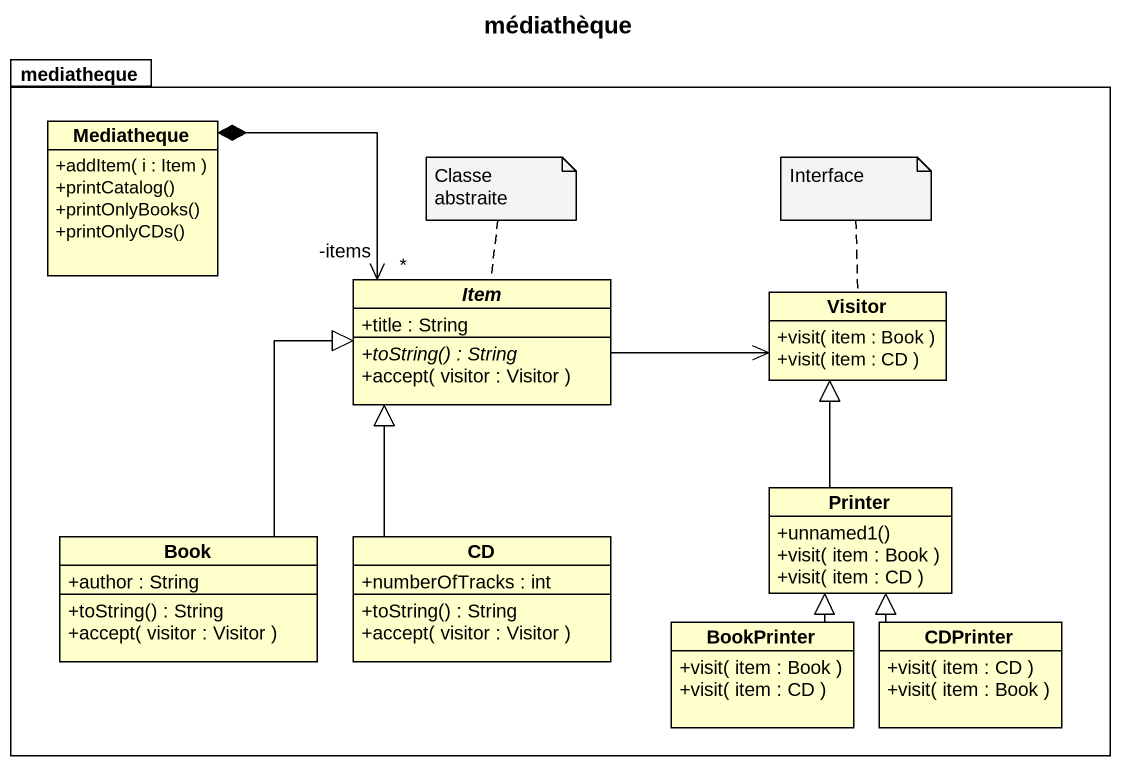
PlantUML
@startuml
title médiathèque
hide circle
hide empty members
skinparam classAttributeIconSize 0
package mediatheque {
  class Mediatheque {
    +addItem( i : Item )
    +printCatalog()
    +printOnlyBooks()
    +printOnlyCDs()
  }
  abstract class Item {
    +title : String
    {abstract} +toString() : String
    +accept( visitor : Visitor )
  }
  class Visitor {
    +visit( item : Book )
    +visit( item : CD )
  }
  class Book {
    +author : String
    +toString() : String
    +accept( visitor : Visitor )
  }
  class CD {
    +numberOfTracks : int
    +toString() : String
    +accept( visitor : Visitor )
  }
  class Printer {
    +unnamed1()
    +visit( item : Book )
    +visit( item : CD )
  }
  class BookPrinter {
    +visit( item : Book )
    +visit( item : CD )
  }
  class CDPrinter {
    +visit( item : CD )
    +visit( item : Book )
  }
}
Mediatheque *-right-> "*\n-items" Item
Item -right-> Visitor
Book -up-|> Item
CD -up-|> Item
Printer -up-|> Visitor
BookPrinter -up-|> Printer
CDPrinter -up-|> Printer
note top of Item : Classe abstraite
note top of Visitor : Interface
@enduml
